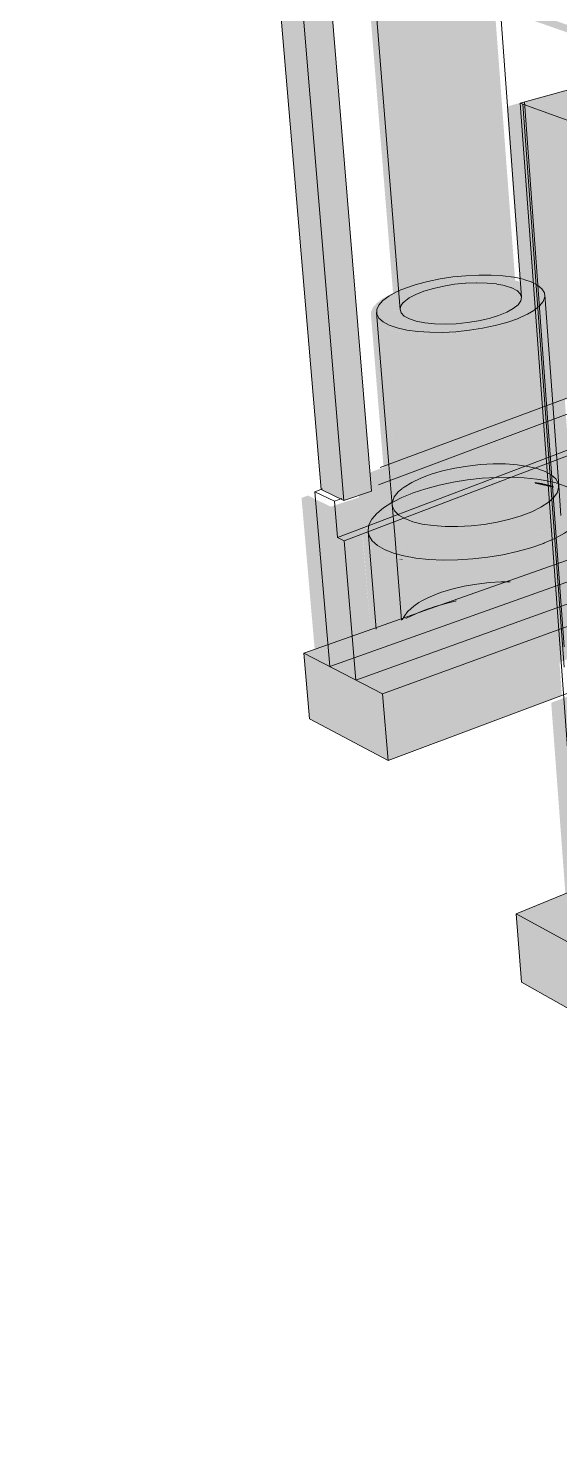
# Model space of a CAD drawing. Header units: inches. Extents: x -8026 to -8021, y -2777 to 2751.
# Drawn here: x -8023.5505 to -8023.4237, y -863.4097 to -863.0688 of the extents above; entities that cross this region are included whole.
import ezdxf

# ---------------------------------------------------------------- set-up
doc = ezdxf.new("R2010")
doc.units = ezdxf.units.IN
doc.header["$MEASUREMENT"] = 0
for name, color, linetype, lineweight in [('A-DETL', 90, 'Continuous', 9), ('L-SITE', 91, 'Continuous', 9), ('S-COLS', 52, 'Continuous', 9), ('S-COLS-1', 22, 'Continuous', 9), ('S-FNDN', 32, 'Continuous', 13)]:
    doc.layers.add(name, color=color, linetype=linetype, lineweight=lineweight)
for name, color, linetype, lineweight, transparency in [('A-WALL-PATT-1', 235, 'Continuous', 13, 0.4), ('A-WALL-PATT-3', 25, 'Continuous', 13, 0.4), ('I-WALL-1', 2, 'Continuous', 13, 0.4), ('L-SITE-1', 91, 'Continuous', 9, 0.4), ('S-FNDN-2', 25, 'Continuous', 13, 0.4)]:
    doc.layers.add(name, color=color, linetype=linetype, lineweight=lineweight, transparency=transparency)

msp = doc.modelspace()

# ---------------------------------------------------------------- hatches: boundary and pattern name
at = {"layer": 'A-WALL-PATT-1'}
h = msp.add_hatch(color=256, dxfattribs=at)
h.paths.add_polyline_path([(-8023.41397, -863.2734), (-8023.37332, -863.2567), (-8023.41676, -863.23492), (-8023.41421, -863.2701)], flags=0)
h.paths.add_polyline_path([(-8023.42237, -863.15755), (-8023.41405, -863.15445), (-8023.41872, -863.08841), (-8023.42722, -863.09077), (-8023.42269, -863.15321)], flags=0)
h.paths.add_polyline_path([(-8023.40276, -863.15024), (-8023.38372, -863.14315), (-8023.38669, -863.0967), (-8023.4069, -863.08938), (-8023.40376, -863.13553)], flags=0)
at = {"layer": 'A-WALL-PATT-3'}
h = msp.add_hatch(color=256, dxfattribs=at)
h.paths.add_polyline_path([(-8023.42214, -863.27676), (-8023.41397, -863.2734), (-8023.41676, -863.23492), (-8023.42558, -863.2305), (-8023.42264, -863.2701)], flags=0)
h.paths.add_polyline_path([(-8023.42645, -863.15907), (-8023.42237, -863.15755), (-8023.42722, -863.09077), (-8023.43623, -863.08743), (-8023.43311, -863.1293), (-8023.43158, -863.12981), (-8023.43008, -863.13057), (-8023.42902, -863.13144), (-8023.42843, -863.1324), (-8023.42817, -863.13558), (-8023.42688, -863.15321)], flags=0)
h = msp.add_hatch(color=256, dxfattribs=at)
h.paths.add_polyline_path([(-8023.42465, -863.20737), (-8023.41642, -863.20441), (-8023.41725, -863.19429), (-8023.42551, -863.19721), (-8023.42493, -863.20404)], flags=0)
h.paths.add_polyline_path([(-8023.37854, -863.19075), (-8023.28632, -863.15749), (-8023.28677, -863.14821), (-8023.31391, -863.15799), (-8023.34103, -863.1474), (-8023.34121, -863.14436), (-8023.3699, -863.154), (-8023.36911, -863.16717), (-8023.35568, -863.17278), (-8023.37925, -863.18087), (-8023.37855, -863.19069)], flags=0)
h.paths.add_polyline_path([(-8023.25087, -863.14471), (-8023.23937, -863.14056), (-8023.23957, -863.13515), (-8023.28583, -863.11902), (-8023.30974, -863.12817), (-8023.28, -863.139), (-8023.27333, -863.13667), (-8023.25995, -863.14144)], flags=0)
h = msp.add_hatch(color=256, dxfattribs=at)
h.paths.add_polyline_path([(-8023.38123, -863.18213), (-8023.35667, -863.17344), (-8023.37011, -863.16779), (-8023.37092, -863.15457), (-8023.34207, -863.14486), (-8023.34229, -863.14086), (-8023.38287, -863.15638), (-8023.38154, -863.17734)], flags=0)
h.paths.add_polyline_path([(-8023.42073, -863.18017), (-8023.42139, -863.17112), (-8023.42545, -863.17267), (-8023.42505, -863.17815), (-8023.42487, -863.1782), (-8023.42275, -863.179), (-8023.42101, -863.17994)], flags=0)
for points in [[(-8023.47624, -863.21576), (-8023.46872, -863.2131), (-8023.4707, -863.18998), (-8023.47819, -863.19284), (-8023.4771, -863.20559)], [(-8023.47226, -863.22454), (-8023.42465, -863.20737), (-8023.42551, -863.19721), (-8023.47327, -863.21408)], [(-8023.41676, -863.23492), (-8023.41735, -863.22684), (-8023.42562, -863.22996), (-8023.42558, -863.2305), (-8023.41761, -863.2345)]]:
    msp.add_hatch(color=256, dxfattribs=at).paths.add_polyline_path(points, flags=0)
h = msp.add_hatch(color=256, dxfattribs=at)
h.paths.add_polyline_path([(-8023.41016, -863.28464), (-8023.41126, -863.27108), (-8023.41933, -863.27439), (-8023.41887, -863.27992), (-8023.41073, -863.28433)], flags=0)
h.paths.add_polyline_path([(-8023.42365, -863.22029), (-8023.41546, -863.21708), (-8023.41642, -863.20441), (-8023.42465, -863.20737), (-8023.42421, -863.21261)], flags=0)
at = {"layer": 'I-WALL-1'}
h = msp.add_hatch(color=256, dxfattribs=at)
h.paths.add_polyline_path([(-8023.39969, -863.07742), (-8023.3967, -863.0766), (-8023.40804, -863.07266), (-8023.40791, -863.07455), (-8023.40376, -863.076)], flags=0)
h.paths.add_polyline_path([(-8023.42, -863.07033), (-8023.42013, -863.06847), (-8023.43924, -863.06183), (-8023.43911, -863.06366), (-8023.42122, -863.06991)], flags=0)
h.paths.add_polyline_path([(-8023.46187, -863.05572), (-8023.46102, -863.05551), (-8023.45878, -863.05504), (-8023.4828, -863.0467), (-8023.48266, -863.04846), (-8023.46235, -863.05555)], flags=0)
h.paths.add_polyline_path([(-8023.49548, -863.04399), (-8023.49563, -863.04224), (-8023.52723, -863.03127), (-8023.53011, -863.0319), (-8023.49726, -863.04337)], flags=0)
h.paths.add_polyline_path([(-8023.4825, -862.95209), (-8023.44073, -862.94485), (-8023.44477, -862.88969), (-8023.48715, -862.89539), (-8023.48397, -862.93426), (-8023.47666, -862.93598), (-8023.48373, -862.93713), (-8023.48289, -862.94735)], flags=0)
h.paths.add_polyline_path([(-8023.54831, -862.8248), (-8023.4885, -862.81982), (-8023.41416, -862.6666), (-8023.45696, -862.59871), (-8023.55047, -862.814), (-8023.54932, -862.81391), (-8023.54896, -862.81782)], flags=0)
h.paths.add_polyline_path([(-8023.47456, -862.81866), (-8023.47311, -862.81854), (-8023.39686, -862.75264), (-8023.42825, -862.72522), (-8023.47085, -862.81118)], flags=0)
h.paths.add_polyline_path([(-8023.45067, -862.81668), (-8023.42329, -862.8144), (-8023.40309, -862.77658), (-8023.44825, -862.81464)], flags=0)
h.paths.add_polyline_path([(-8023.40953, -862.81325), (-8023.40759, -862.81309), (-8023.36598, -862.77961), (-8023.38307, -862.76468), (-8023.4084, -862.81118)], flags=0)
h.paths.add_polyline_path([(-8023.38517, -862.81123), (-8023.3636, -862.80944), (-8023.35293, -862.791), (-8023.35602, -862.78831), (-8023.38511, -862.81118)], flags=0)
h.paths.add_polyline_path([(-8023.35002, -862.80831), (-8023.34768, -862.80811), (-8023.34, -862.80229), (-8023.34428, -862.79856), (-8023.35002, -862.8083)], flags=0)
h.paths.add_polyline_path([(-8023.35511, -862.77086), (-8023.35068, -862.7673), (-8023.36504, -862.74451), (-8023.37549, -862.75332), (-8023.35602, -862.77008)], flags=0)
h.paths.add_polyline_path([(-8023.38659, -862.74376), (-8023.38467, -862.7421), (-8023.37636, -862.72655), (-8023.40578, -862.67989), (-8023.4222, -862.7131), (-8023.38667, -862.74369)], flags=0)
at = {"layer": 'L-SITE-1'}
for points in [[(-8023.4634, -863.13202), (-8023.46143, -863.1312), (-8023.46703, -863.0617), (-8023.46826, -863.06113), (-8023.46901, -863.06047), (-8023.46925, -863.05975), (-8023.46343, -863.13164)], [(-8023.46143, -863.1312), (-8023.45915, -863.13043), (-8023.45564, -863.12954), (-8023.45276, -863.12899), (-8023.44961, -863.12855), (-8023.44689, -863.12829), (-8023.44327, -863.12816), (-8023.44017, -863.12823), (-8023.43748, -863.12846), (-8023.43518, -863.12881), (-8023.43423, -863.12902), (-8023.43913, -863.06366), (-8023.44612, -863.06121), (-8023.4476, -863.06159), (-8023.45016, -863.06207), (-8023.45287, -863.06244), (-8023.45656, -863.0627), (-8023.45918, -863.06274), (-8023.4613, -863.06267), (-8023.46367, -863.06244), (-8023.46537, -863.06216), (-8023.46703, -863.0617), (-8023.46147, -863.13073)], [(-8023.45229, -863.13998), (-8023.44961, -863.13988), (-8023.44689, -863.13961), (-8023.44416, -863.13916), (-8023.44171, -863.13859), (-8023.43894, -863.13769), (-8023.43748, -863.13709), (-8023.43574, -863.13609), (-8023.43476, -863.13531), (-8023.43408, -863.13439), (-8023.43389, -863.13349), (-8023.43423, -863.12902), (-8023.43635, -863.12861), (-8023.43897, -863.12831), (-8023.44171, -863.12817), (-8023.44507, -863.1282), (-8023.44776, -863.12836), (-8023.45077, -863.12869), (-8023.45339, -863.12908), (-8023.45716, -863.1299), (-8023.45987, -863.13067), (-8023.46204, -863.13144), (-8023.4634, -863.13202), (-8023.46302, -863.13647), (-8023.46279, -863.13726), (-8023.46204, -863.13804), (-8023.46083, -863.13872), (-8023.45918, -863.13927), (-8023.45716, -863.13968), (-8023.45483, -863.13992)], [(-8023.45288, -863.14195), (-8023.44921, -863.14174), (-8023.446, -863.14138), (-8023.44287, -863.14087), (-8023.43974, -863.14017), (-8023.43675, -863.1393), (-8023.43476, -863.13858), (-8023.4325, -863.13752), (-8023.43311, -863.1293), (-8023.43389, -863.12909), (-8023.43423, -863.12902), (-8023.43389, -863.13349), (-8023.43408, -863.13439), (-8023.43476, -863.13531), (-8023.4359, -863.13622), (-8023.43748, -863.13709), (-8023.43944, -863.13789), (-8023.44171, -863.13859), (-8023.44422, -863.13917), (-8023.44689, -863.13961), (-8023.45051, -863.13992), (-8023.45229, -863.13998), (-8023.45518, -863.13988), (-8023.45716, -863.13968), (-8023.45918, -863.13927), (-8023.46096, -863.13865), (-8023.46204, -863.13804), (-8023.46279, -863.13726), (-8023.46304, -863.1364), (-8023.4634, -863.13202), (-8023.4639, -863.13223), (-8023.46575, -863.13325), (-8023.46718, -863.13431), (-8023.46816, -863.13539), (-8023.46865, -863.13647), (-8023.46865, -863.13751), (-8023.46814, -863.1385), (-8023.46703, -863.13946), (-8023.46537, -863.1403), (-8023.46332, -863.14096), (-8023.46096, -863.14145), (-8023.45885, -863.14174), (-8023.45511, -863.14194), (-8023.45483, -863.14194)], [(-8023.4325, -863.13754), (-8023.43096, -863.13665), (-8023.42961, -863.13558), (-8023.42873, -863.13449), (-8023.42833, -863.13343), (-8023.42843, -863.1324), (-8023.42902, -863.13144), (-8023.43008, -863.13057), (-8023.43158, -863.12981), (-8023.43311, -863.1293), (-8023.4325, -863.13752)], [(-8023.46567, -863.17369), (-8023.46302, -863.1727), (-8023.46567, -863.1402), (-8023.46728, -863.13927), (-8023.46814, -863.1385), (-8023.46865, -863.13751), (-8023.46568, -863.17361)], [(-8023.46302, -863.1727), (-8023.43078, -863.16068), (-8023.4325, -863.13754), (-8023.43275, -863.13769), (-8023.43494, -863.13866), (-8023.43748, -863.13955), (-8023.44028, -863.14032), (-8023.44331, -863.14096), (-8023.44647, -863.14146), (-8023.44969, -863.14179), (-8023.45288, -863.14195), (-8023.45613, -863.14192), (-8023.45918, -863.1417), (-8023.46188, -863.14129), (-8023.46377, -863.14086), (-8023.46567, -863.1402), (-8023.46334, -863.16871)], [(-8023.42505, -863.17815), (-8023.42645, -863.15907), (-8023.43078, -863.16068), (-8023.42973, -863.1747), (-8023.4281, -863.17532), (-8023.42661, -863.17618), (-8023.42559, -863.17718), (-8023.42507, -863.17815)], [(-8023.46493, -863.18274), (-8023.46486, -863.1827), (-8023.46484, -863.18247), (-8023.46434, -863.18131), (-8023.46334, -863.18011), (-8023.46247, -863.17939), (-8023.46302, -863.1727), (-8023.46567, -863.1737), (-8023.46493, -863.18273)], [(-8023.46486, -863.18271), (-8023.46188, -863.18127), (-8023.45978, -863.18041), (-8023.45585, -863.17915), (-8023.45288, -863.17839), (-8023.44921, -863.17766), (-8023.44605, -863.17718), (-8023.44287, -863.17684), (-8023.43868, -863.17664), (-8023.43545, -863.17665), (-8023.43235, -863.17683), (-8023.42955, -863.17712), (-8023.42973, -863.1747), (-8023.43029, -863.17452), (-8023.43275, -863.17397), (-8023.43555, -863.17361), (-8023.43776, -863.17346), (-8023.44091, -863.17346), (-8023.44398, -863.17364), (-8023.44723, -863.17403), (-8023.45031, -863.17457), (-8023.4533, -863.17529), (-8023.45613, -863.17617), (-8023.45858, -863.17714), (-8023.46029, -863.17796), (-8023.46219, -863.17916), (-8023.46343, -863.18018), (-8023.46438, -863.18136), (-8023.46486, -863.18254), (-8023.46486, -863.1827)], [(-8023.42507, -863.17815), (-8023.42508, -863.17809), (-8023.42566, -863.17704), (-8023.42672, -863.17609), (-8023.42833, -863.17521), (-8023.42973, -863.1747), (-8023.42954, -863.17716), (-8023.42722, -863.17758), (-8023.42508, -863.17814)], [(-8023.44921, -863.18853), (-8023.44536, -863.18828), (-8023.4424, -863.18791), (-8023.43974, -863.18746), (-8023.43675, -863.18675), (-8023.43397, -863.18591), (-8023.43147, -863.18494), (-8023.42906, -863.18369), (-8023.42953, -863.17753), (-8023.43316, -863.17675), (-8023.46209, -863.18462), (-8023.46472, -863.18268), (-8023.46486, -863.18273), (-8023.46485, -863.18368), (-8023.46424, -863.18486), (-8023.46329, -863.18578), (-8023.46188, -863.18662), (-8023.45999, -863.18735), (-8023.45763, -863.18793), (-8023.45511, -863.18831), (-8023.45225, -863.18852), (-8023.44969, -863.18853)], [(-8023.46209, -863.18462), (-8023.43316, -863.17675), (-8023.43987, -863.17667), (-8023.46468, -863.18268), (-8023.46248, -863.18433)], [(-8023.42582, -863.17833), (-8023.42578, -863.17796), (-8023.42794, -863.17745), (-8023.42955, -863.17721), (-8023.42952, -863.17753), (-8023.42622, -863.17825)], [(-8023.42906, -863.18372), (-8023.42755, -863.18274), (-8023.42622, -863.18157), (-8023.42535, -863.18038), (-8023.42497, -863.17921), (-8023.42508, -863.1785), (-8023.42952, -863.17753), (-8023.42906, -863.18369)], [(-8023.42866, -863.1891), (-8023.42717, -863.18881), (-8023.42716, -863.18791), (-8023.42622, -863.18791), (-8023.42622, -863.18746), (-8023.42506, -863.18746), (-8023.42508, -863.18697), (-8023.42508, -863.18413), (-8023.42483, -863.18746), (-8023.42436, -863.18746), (-8023.42497, -863.17921), (-8023.42535, -863.18038), (-8023.42622, -863.18157), (-8023.42755, -863.18274), (-8023.42906, -863.18372), (-8023.42867, -863.189)], [(-8023.42504, -863.1785), (-8023.42509, -863.17814), (-8023.42578, -863.178), (-8023.42582, -863.17833), (-8023.42508, -863.1785)], [(-8023.42415, -863.19041), (-8023.42325, -863.18987), (-8023.42151, -863.18866), (-8023.4202, -863.18746), (-8023.42073, -863.18017), (-8023.42122, -863.17983), (-8023.42275, -863.179), (-8023.42505, -863.17816), (-8023.42416, -863.19029)], [(-8023.46391, -863.19509), (-8023.46493, -863.18274), (-8023.46694, -863.18401), (-8023.46856, -863.18535), (-8023.46975, -863.18671), (-8023.47046, -863.18807), (-8023.4707, -863.18941), (-8023.47044, -863.1907), (-8023.46969, -863.19191), (-8023.46829, -863.19313), (-8023.46676, -863.19403), (-8023.46434, -863.19497)], [(-8023.46872, -863.2131), (-8023.46529, -863.21189), (-8023.46676, -863.19403), (-8023.46846, -863.19303), (-8023.46975, -863.19182), (-8023.47044, -863.1907), (-8023.4707, -863.18941), (-8023.46897, -863.21002)], [(-8023.46261, -863.21094), (-8023.45997, -863.21001), (-8023.46113, -863.19576), (-8023.46188, -863.19558), (-8023.46115, -863.19557), (-8023.46144, -863.19207), (-8023.46197, -863.19207), (-8023.46197, -863.19156), (-8023.46303, -863.19207), (-8023.46374, -863.19207), (-8023.46401, -863.18881), (-8023.46434, -863.18886), (-8023.46434, -863.18989), (-8023.46305, -863.20559)], [(-8023.42841, -863.19243), (-8023.42542, -863.19108), (-8023.42415, -863.19041), (-8023.42419, -863.18986), (-8023.42842, -863.19239)], [(-8023.42365, -863.19715), (-8023.41961, -863.19572), (-8023.4202, -863.18748), (-8023.42168, -863.18881), (-8023.42384, -863.19024), (-8023.42415, -863.19041), (-8023.42367, -863.19692)], [(-8023.46529, -863.21189), (-8023.46261, -863.21094), (-8023.46391, -863.19509), (-8023.46485, -863.1948), (-8023.46676, -863.19403), (-8023.46581, -863.20559)], [(-8023.46113, -863.19576), (-8023.46115, -863.19557), (-8023.46188, -863.19563), (-8023.46159, -863.19568)]]:
    msp.add_hatch(color=256, dxfattribs=at).paths.add_polyline_path(points, flags=0)
h = msp.add_hatch(color=256, dxfattribs=at)
h.paths.add_polyline_path([(-8023.46247, -863.17939), (-8023.46188, -863.17893), (-8023.45999, -863.17781), (-8023.45771, -863.17676), (-8023.45511, -863.17582), (-8023.45225, -863.17501), (-8023.44921, -863.17436), (-8023.44605, -863.17387), (-8023.44287, -863.17357), (-8023.43974, -863.17345), (-8023.43695, -863.17351), (-8023.43422, -863.17375), (-8023.43176, -863.17417), (-8023.42973, -863.1747), (-8023.43078, -863.16068), (-8023.46302, -863.1727), (-8023.46248, -863.17926)], flags=0)
h.paths.add_polyline_path([(-8023.43078, -863.16068), (-8023.42645, -863.15907), (-8023.42833, -863.13343), (-8023.42873, -863.13449), (-8023.42961, -863.13558), (-8023.43096, -863.13665), (-8023.4325, -863.13754), (-8023.43096, -863.15823)], flags=0)
h = msp.add_hatch(color=256, dxfattribs=at)
h.paths.add_polyline_path([(-8023.43316, -863.17675), (-8023.42952, -863.17753), (-8023.42961, -863.17715), (-8023.43035, -863.17704), (-8023.43275, -863.17679)], flags=0)
h.paths.add_polyline_path([(-8023.43979, -863.17665), (-8023.43494, -863.17667), (-8023.43708, -863.17662), (-8023.43974, -863.17665)], flags=0)
h.paths.add_polyline_path([(-8023.46483, -863.18269), (-8023.46468, -863.18268), (-8023.43987, -863.17666), (-8023.44373, -863.17692), (-8023.44692, -863.17729), (-8023.45022, -863.17782), (-8023.45358, -863.17854), (-8023.45771, -863.17972), (-8023.46053, -863.18071), (-8023.46281, -863.18168), (-8023.46483, -863.18269)], flags=0)
h = msp.add_hatch(color=256, dxfattribs=at)
h.paths.add_polyline_path([(-8023.46485, -863.18368), (-8023.4649, -863.18273), (-8023.46493, -863.18275), (-8023.46486, -863.18352)], flags=0)
h.paths.add_polyline_path([(-8023.44551, -863.19529), (-8023.44378, -863.19529), (-8023.44378, -863.1925), (-8023.43316, -863.1925), (-8023.43316, -863.18997), (-8023.42866, -863.1891), (-8023.42906, -863.18372), (-8023.42931, -863.18388), (-8023.43179, -863.18506), (-8023.43455, -863.18608), (-8023.43751, -863.18693), (-8023.44062, -863.18761), (-8023.44378, -863.1881), (-8023.44691, -863.1884), (-8023.44994, -863.18853), (-8023.45288, -863.18847), (-8023.45552, -863.18825), (-8023.45771, -863.18791), (-8023.45999, -863.18735), (-8023.46197, -863.18657), (-8023.46334, -863.18575), (-8023.46434, -863.18476), (-8023.46485, -863.18368), (-8023.46434, -863.18989), (-8023.46434, -863.18886), (-8023.46401, -863.18881), (-8023.46374, -863.19207), (-8023.46295, -863.19207), (-8023.46197, -863.19156), (-8023.46197, -863.19207), (-8023.46144, -863.19207), (-8023.4614, -863.1925), (-8023.4599, -863.1925), (-8023.45989, -863.19308), (-8023.45952, -863.19294), (-8023.45952, -863.19313), (-8023.45771, -863.19251), (-8023.45771, -863.1939), (-8023.45537, -863.19301), (-8023.45537, -863.19427), (-8023.44885, -863.19301), (-8023.44867, -863.19529), (-8023.44562, -863.19529), (-8023.44562, -863.19379)], flags=0)
h = msp.add_hatch(color=256, dxfattribs=at)
h.paths.add_polyline_path([(-8023.42795, -863.19867), (-8023.42365, -863.19715), (-8023.42415, -863.19041), (-8023.42652, -863.19161), (-8023.42841, -863.19243), (-8023.42818, -863.19558)], flags=0)
h.paths.add_polyline_path([(-8023.42842, -863.19239), (-8023.42419, -863.18986), (-8023.42436, -863.18746), (-8023.42483, -863.18746), (-8023.42508, -863.18413), (-8023.42506, -863.18746), (-8023.42622, -863.18746), (-8023.42622, -863.18791), (-8023.42717, -863.18791), (-8023.42717, -863.18881), (-8023.42866, -863.1891), (-8023.42846, -863.19187)], flags=0)
h = msp.add_hatch(color=256, dxfattribs=at)
h.paths.add_polyline_path([(-8023.45997, -863.21001), (-8023.4582, -863.20938), (-8023.45928, -863.1961), (-8023.46113, -863.19576), (-8023.45999, -863.20979)], flags=0)
h.paths.add_polyline_path([(-8023.45604, -863.20862), (-8023.42795, -863.19867), (-8023.42841, -863.19243), (-8023.42842, -863.19239), (-8023.42867, -863.1891), (-8023.43316, -863.18997), (-8023.43316, -863.1925), (-8023.44378, -863.1925), (-8023.44378, -863.19529), (-8023.44551, -863.19529), (-8023.44562, -863.19379), (-8023.44562, -863.19529), (-8023.44867, -863.19529), (-8023.44885, -863.19301), (-8023.45537, -863.19427), (-8023.45537, -863.19301), (-8023.45771, -863.1939), (-8023.45771, -863.19251), (-8023.45952, -863.19313), (-8023.45953, -863.19295), (-8023.45989, -863.19308), (-8023.4599, -863.1925), (-8023.4614, -863.1925), (-8023.46115, -863.19557), (-8023.43868, -863.19533), (-8023.44287, -863.19599), (-8023.44629, -863.19636), (-8023.44994, -863.19656), (-8023.45279, -863.19659), (-8023.45692, -863.19636), (-8023.45703, -863.19635), (-8023.45613, -863.20748)], flags=0)
h.paths.add_polyline_path([(-8023.43168, -863.19359), (-8023.43085, -863.19315), (-8023.43084, -863.1933), (-8023.43156, -863.19355)], flags=0)
h.paths.add_polyline_path([(-8023.43841, -863.19529), (-8023.43335, -863.19406), (-8023.43495, -863.19451), (-8023.43751, -863.19509)], flags=0)
h = msp.add_hatch(color=256, dxfattribs=at)
h.paths.add_polyline_path([(-8023.4582, -863.20938), (-8023.45604, -863.20862), (-8023.45703, -863.19635), (-8023.45537, -863.19648), (-8023.45225, -863.19659), (-8023.44858, -863.19651), (-8023.44543, -863.19629), (-8023.44199, -863.19589), (-8023.43868, -863.19529), (-8023.46115, -863.19558), (-8023.46113, -863.19576), (-8023.45928, -863.1961), (-8023.45851, -863.20559)], flags=0)
h.paths.add_polyline_path([(-8023.43841, -863.19529), (-8023.43397, -863.19424), (-8023.43336, -863.19401), (-8023.43751, -863.19506)], flags=0)
h.paths.add_polyline_path([(-8023.43168, -863.19359), (-8023.43084, -863.1933), (-8023.43085, -863.19315), (-8023.43156, -863.19353)], flags=0)
at = {"layer": 'S-COLS-1'}
for points in [[(-8023.47513, -863.18158), (-8023.48654, -863.04549), (-8023.49206, -863.04359), (-8023.48054, -863.17901), (-8023.47592, -863.18121)], [(-8023.47513, -863.18158), (-8023.46851, -863.17939), (-8023.47938, -863.04801), (-8023.48654, -863.04549), (-8023.47518, -863.18093)]]:
    msp.add_hatch(color=256, dxfattribs=at).paths.add_polyline_path(points, flags=0)
at = {"layer": 'S-FNDN'}
h = msp.add_hatch(color=256, dxfattribs=at)
h.paths.add_polyline_path([(-8023.46592, -863.22781), (-8023.42421, -863.21261), (-8023.42465, -863.20737), (-8023.47226, -863.22454), (-8023.47052, -863.22543)], flags=0)
h.paths.add_polyline_path([(-8023.47852, -863.22131), (-8023.47903, -863.21611), (-8023.48471, -863.21812), (-8023.48216, -863.21943)], flags=0)
for points in [[(-8023.4646, -863.24378), (-8023.42307, -863.22818), (-8023.42421, -863.21261), (-8023.46592, -863.22781), (-8023.46575, -863.22989)], [(-8023.4646, -863.24378), (-8023.46592, -863.22781), (-8023.48471, -863.21812), (-8023.48334, -863.23384), (-8023.46594, -863.24307)], [(-8023.23325, -863.39069), (-8023.20207, -863.37304), (-8023.21043, -863.36867), (-8023.23237, -863.38091), (-8023.41887, -863.27992), (-8023.41933, -863.27439), (-8023.43396, -863.28038), (-8023.23461, -863.38994)], [(-8023.23263, -863.40966), (-8023.23325, -863.39069), (-8023.43396, -863.28038), (-8023.43271, -863.29676), (-8023.23462, -863.40854)]]:
    msp.add_hatch(color=256, dxfattribs=at).paths.add_polyline_path(points, flags=0)
at = {"layer": 'S-FNDN-2'}
h = msp.add_hatch(color=256, dxfattribs=at)
h.paths.add_polyline_path([(-8023.42722, -863.09077), (-8023.41872, -863.08841), (-8023.41912, -863.08274), (-8023.43623, -863.08743), (-8023.43389, -863.08829)], flags=0)
h.paths.add_polyline_path([(-8023.40719, -863.0852), (-8023.3906, -863.08059), (-8023.39969, -863.07742), (-8023.40757, -863.07958), (-8023.4072, -863.08502)], flags=0)
h = msp.add_hatch(color=256, dxfattribs=at)
h.paths.add_polyline_path([(-8023.42617, -863.16286), (-8023.4221, -863.16133), (-8023.42237, -863.15755), (-8023.42645, -863.15907), (-8023.42622, -863.16223)], flags=0)
h.paths.add_polyline_path([(-8023.38348, -863.14683), (-8023.34584, -863.1327), (-8023.35062, -863.13088), (-8023.35063, -863.13081), (-8023.38372, -863.14315), (-8023.38364, -863.14445)], flags=0)
h = msp.add_hatch(color=256, dxfattribs=at)
h.paths.add_polyline_path([(-8023.42555, -863.17137), (-8023.42148, -863.16982), (-8023.4221, -863.16133), (-8023.42617, -863.16286)], flags=0)
h.paths.add_polyline_path([(-8023.38296, -863.15512), (-8023.34236, -863.13963), (-8023.34276, -863.13227), (-8023.34503, -863.13301), (-8023.34584, -863.1327), (-8023.38348, -863.14683), (-8023.38308, -863.15321)], flags=0)
h = msp.add_hatch(color=256, dxfattribs=at)
h.paths.add_polyline_path([(-8023.42545, -863.17267), (-8023.42139, -863.17112), (-8023.42148, -863.16982), (-8023.42555, -863.17137)], flags=0)
h.paths.add_polyline_path([(-8023.38287, -863.15638), (-8023.34229, -863.14086), (-8023.34236, -863.13963), (-8023.38296, -863.15512)], flags=0)
h = msp.add_hatch(color=256, dxfattribs=at)
h.paths.add_polyline_path([(-8023.48053, -863.18326), (-8023.47906, -863.18271), (-8023.4837, -863.18043), (-8023.48371, -863.18041), (-8023.48526, -863.18099), (-8023.48089, -863.18309)], flags=0)
h.paths.add_polyline_path([(-8023.47166, -863.17993), (-8023.46535, -863.17757), (-8023.46567, -863.17369), (-8023.47198, -863.17604), (-8023.4717, -863.1794)], flags=0)
for points in [[(-8023.47978, -863.19207), (-8023.47055, -863.18854), (-8023.47046, -863.18807), (-8023.46969, -863.18664), (-8023.46856, -863.18535), (-8023.46694, -863.18401), (-8023.46493, -863.18273), (-8023.46535, -863.17757), (-8023.47166, -863.17993), (-8023.47158, -863.18087), (-8023.47827, -863.18309), (-8023.47906, -863.18271), (-8023.48053, -863.18326)], [(-8023.48206, -863.21783), (-8023.47624, -863.21576), (-8023.47819, -863.19284), (-8023.47978, -863.19207), (-8023.48053, -863.18326), (-8023.48526, -863.18099), (-8023.48313, -863.20559)], [(-8023.47819, -863.19284), (-8023.47065, -863.18996), (-8023.4707, -863.18941), (-8023.47055, -863.18854), (-8023.47978, -863.19207)], [(-8023.47226, -863.22454), (-8023.47327, -863.21408), (-8023.47903, -863.21611), (-8023.47852, -863.22131), (-8023.47511, -863.22307)]]:
    msp.add_hatch(color=256, dxfattribs=at).paths.add_polyline_path(points, flags=0)

# ---------------------------------------------------------------- linework, layer by layer
at = {"layer": 'A-DETL'}
for p, q in [((-8023.43236, -863.08683), (-8023.42252, -863.22145)), ((-8023.432, -863.08631), (-8023.4225, -863.21655))]:
    msp.add_line(p, q, dxfattribs=at)
at = {"layer": 'L-SITE'}
for p, q in [((-8023.4617, -863.13602), (-8023.46783, -863.05961)), ((-8023.43783, -863.06342), (-8023.43269, -863.133)), ((-8023.43303, -863.12855), (-8023.43326, -863.1285)), ((-8023.46197, -863.13147), (-8023.46213, -863.13154)), ((-8023.4487, -863.12992), (-8023.44607, -863.12966)), ((-8023.44605, -863.12966), (-8023.44344, -863.12956)), ((-8023.44342, -863.12956), (-8023.44095, -863.12962)), ((-8023.4409, -863.12963), (-8023.43868, -863.12985)), ((-8023.43862, -863.12986), (-8023.43668, -863.13024)), ((-8023.43663, -863.13025), (-8023.43508, -863.13074)), ((-8023.435, -863.13078), (-8023.43382, -863.1314)), ((-8023.43379, -863.13143), (-8023.43302, -863.13217)), ((-8023.43042, -863.12936), (-8023.43192, -863.12884)), ((-8023.42726, -863.13193), (-8023.42785, -863.13098)), ((-8023.46163, -863.13536), (-8023.46148, -863.13501)), ((-8023.46148, -863.13501), (-8023.46104, -863.13439)), ((-8023.46099, -863.13433), (-8023.46076, -863.13409)), ((-8023.43301, -863.13218), (-8023.4327, -863.13301)), ((-8023.4327, -863.13301), (-8023.4327, -863.13301)), ((-8023.42754, -863.13401), (-8023.42715, -863.13295)), ((-8023.42715, -863.13295), (-8023.42726, -863.13193)), ((-8023.42713, -863.13248), (-8023.42524, -863.15849)), ((-8023.46438, -863.17307), (-8023.46734, -863.13666)), ((-8023.46172, -863.1359), (-8023.46164, -863.13539)), ((-8023.42524, -863.15849), (-8023.42382, -863.17808)), ((-8023.4636, -863.18265), (-8023.46438, -863.17307)), ((-8023.45494, -863.17556), (-8023.45676, -863.17626)), ((-8023.45676, -863.17626), (-8023.45494, -863.17556)), ((-8023.42709, -863.17467), (-8023.42859, -863.1741)), ((-8023.42859, -863.1741), (-8023.42709, -863.17467)), ((-8023.42399, -863.17754), (-8023.42438, -863.17743)), ((-8023.42382, -863.17808), (-8023.4233, -863.18521)), ((-8023.46362, -863.18209), (-8023.46365, -863.18211)), ((-8023.46301, -863.18984), (-8023.4636, -863.18265)), ((-8023.46351, -863.18203), (-8023.46359, -863.18207)), ((-8023.4633, -863.18191), (-8023.46349, -863.18202)), ((-8023.46845, -863.18606), (-8023.46916, -863.18741)), ((-8023.46728, -863.18471), (-8023.46845, -863.18606)), ((-8023.46203, -863.18508), (-8023.46303, -863.1841)), ((-8023.46199, -863.18511), (-8023.46058, -863.18594)), ((-8023.46058, -863.18594), (-8023.46199, -863.18511)), ((-8023.46916, -863.18741), (-8023.46938, -863.18874)), ((-8023.46938, -863.18874), (-8023.46936, -863.189)), ((-8023.46936, -863.189), (-8023.46911, -863.19002)), ((-8023.46741, -863.21236), (-8023.46935, -863.18899)), ((-8023.46268, -863.19394), (-8023.46301, -863.18984)), ((-8023.46911, -863.19002), (-8023.46835, -863.19123)), ((-8023.46135, -863.21021), (-8023.46268, -863.19396)), ((-8023.44644, -863.2021), (-8023.44342, -863.20157)), ((-8023.44342, -863.20157), (-8023.4404, -863.20121)), ((-8023.44037, -863.20121), (-8023.43758, -863.20105)), ((-8023.43753, -863.20104), (-8023.43734, -863.20104)), ((-8023.43734, -863.20104), (-8023.4354, -863.20103)), ((-8023.45982, -863.20805), (-8023.45846, -863.20686)), ((-8023.45843, -863.20683), (-8023.45724, -863.20603)), ((-8023.44852, -863.20564), (-8023.44832, -863.20559)), ((-8023.46113, -863.21012), (-8023.46092, -863.20958))]:
    msp.add_line(p, q, dxfattribs=at)
for points in [[(-8023.43328, -863.12849, 0), (-8023.43458, -863.12824, 0), (-8023.43714, -863.1279, 0), (-8023.43994, -863.12773, 0), (-8023.44291, -863.12771, 0), (-8023.44599, -863.12786, 0), (-8023.4491, -863.12817, 0), (-8023.45217, -863.12863, 0), (-8023.45512, -863.12924, 0), (-8023.45789, -863.12997, 0), (-8023.4604, -863.13082, 0), (-8023.46193, -863.13144, 0)], [(-8023.46213, -863.13154, 0), (-8023.46261, -863.13176, 0), (-8023.46444, -863.13277, 0), (-8023.46586, -863.13382, 0), (-8023.46682, -863.1349, 0), (-8023.46731, -863.13597, 0), (-8023.46729, -863.13701, 0), (-8023.46678, -863.13799, 0), (-8023.46578, -863.13889, 0), (-8023.46431, -863.13967, 0)], [(-8023.45798, -863.13234, 0), (-8023.45602, -863.13156, 0), (-8023.45377, -863.13089, 0)], [(-8023.45377, -863.13089, 0), (-8023.4513, -863.13033, 0), (-8023.4487, -863.12992, 0)], [(-8023.43192, -863.12884, 0), (-8023.43232, -863.12873, 0), (-8023.43303, -863.12855, 0)], [(-8023.42785, -863.13098, 0), (-8023.42891, -863.13011, 0), (-8023.43042, -863.12936, 0)], [(-8023.46076, -863.13409, 0), (-8023.45958, -863.13319, 0), (-8023.45798, -863.13234, 0)], [(-8023.4327, -863.13301, 0), (-8023.43288, -863.13391, 0), (-8023.43354, -863.13482, 0), (-8023.43468, -863.13572, 0), (-8023.43624, -863.13659, 0), (-8023.43819, -863.13738, 0), (-8023.44045, -863.13808, 0), (-8023.44295, -863.13866, 0), (-8023.44559, -863.13909, 0), (-8023.4483, -863.13936, 0), (-8023.45097, -863.13946, 0), (-8023.45351, -863.13939, 0), (-8023.45583, -863.13916, 0), (-8023.45785, -863.13876, 0), (-8023.45949, -863.13821, 0)], [(-8023.43125, -863.13704, 0), (-8023.42975, -863.13615, 0), (-8023.42841, -863.13509, 0), (-8023.42754, -863.13401, 0)], [(-8023.46431, -863.13967, 0), (-8023.4624, -863.14034, 0), (-8023.46011, -863.14085, 0), (-8023.45749, -863.14121, 0), (-8023.45461, -863.1414, 0), (-8023.45155, -863.14141, 0), (-8023.44837, -863.14125, 0), (-8023.44517, -863.14092, 0), (-8023.44202, -863.14043, 0), (-8023.43901, -863.1398, 0), (-8023.43621, -863.13903, 0), (-8023.4337, -863.13815, 0), (-8023.43152, -863.13718, 0), (-8023.43125, -863.13704, 0)], [(-8023.45949, -863.13821, 0), (-8023.46071, -863.13753, 0), (-8023.46146, -863.13676, 0), (-8023.46172, -863.1359, 0)], [(-8023.43529, -863.17603, 0), (-8023.43866, -863.17607, 0), (-8023.44212, -863.17629, 0), (-8023.44561, -863.17668, 0), (-8023.44905, -863.17724, 0), (-8023.4524, -863.17795, 0), (-8023.45559, -863.17881, 0), (-8023.45857, -863.1798, 0), (-8023.45931, -863.18008, 0)], [(-8023.43377, -863.17308, 0), (-8023.43653, -863.17288, 0), (-8023.43948, -863.17287, 0), (-8023.44253, -863.17303, 0), (-8023.4456, -863.17337, 0), (-8023.44864, -863.17387, 0), (-8023.45156, -863.17454, 0), (-8023.45429, -863.17534, 0), (-8023.4549, -863.17555, 0)], [(-8023.4549, -863.17555, 0), (-8023.45429, -863.17534, 0), (-8023.45156, -863.17454, 0), (-8023.44864, -863.17387, 0), (-8023.4456, -863.17337, 0), (-8023.44253, -863.17303, 0), (-8023.43948, -863.17287, 0), (-8023.43653, -863.17288, 0), (-8023.43377, -863.17308, 0)], [(-8023.42844, -863.17657, 0), (-8023.42903, -863.17648, 0), (-8023.43206, -863.17617, 0), (-8023.43529, -863.17603, 0)], [(-8023.42859, -863.1741, 0), (-8023.42898, -863.17398, 0), (-8023.43122, -863.17344, 0), (-8023.43376, -863.17308, 0)], [(-8023.43376, -863.17308, 0), (-8023.43122, -863.17344, 0), (-8023.42898, -863.17398, 0), (-8023.42859, -863.1741, 0)], [(-8023.42389, -863.17767, 0), (-8023.42395, -863.17748, 0), (-8023.42454, -863.17644, 0), (-8023.4256, -863.17549, 0), (-8023.42709, -863.17467, 0)], [(-8023.42709, -863.17467, 0), (-8023.4256, -863.17549, 0), (-8023.42454, -863.17644, 0), (-8023.42395, -863.17748, 0), (-8023.42389, -863.17767, 0)], [(-8023.46127, -863.17878, 0), (-8023.46216, -863.17955, 0), (-8023.4631, -863.18073, 0), (-8023.46357, -863.1819, 0), (-8023.46362, -863.18242, 0)], [(-8023.46362, -863.18242, 0), (-8023.46357, -863.1819, 0), (-8023.4631, -863.18073, 0), (-8023.46216, -863.17955, 0), (-8023.46127, -863.17878, 0)], [(-8023.45678, -863.17627, 0), (-8023.45895, -863.17729, 0), (-8023.46076, -863.1784, 0), (-8023.46126, -863.17876, 0)], [(-8023.46126, -863.17876, 0), (-8023.46076, -863.1784, 0), (-8023.45895, -863.17729, 0), (-8023.45678, -863.17627, 0)], [(-8023.42441, -863.17742, 0), (-8023.42626, -863.17696, 0), (-8023.42843, -863.17657, 0)], [(-8023.42786, -863.18307, 0), (-8023.42638, -863.1821, 0), (-8023.42506, -863.18093, 0), (-8023.42421, -863.17975, 0), (-8023.42384, -863.17859, 0), (-8023.42389, -863.17767, 0)], [(-8023.42389, -863.17767, 0), (-8023.42384, -863.17859, 0), (-8023.42421, -863.17975, 0), (-8023.42506, -863.18093, 0), (-8023.42638, -863.1821, 0), (-8023.42786, -863.18307, 0)], [(-8023.42166, -863.17841, 0), (-8023.42378, -863.17761, 0), (-8023.42395, -863.17756, 0)], [(-8023.46367, -863.18212, 0), (-8023.46567, -863.18338, 0), (-8023.46728, -863.18471, 0)], [(-8023.46362, -863.18246, 0), (-8023.46355, -863.18303, 0), (-8023.46303, -863.1841, 0), (-8023.46203, -863.18508, 0)], [(-8023.46303, -863.1841, 0), (-8023.46355, -863.18303, 0), (-8023.46362, -863.18246, 0)], [(-8023.45934, -863.1801, 0), (-8023.46127, -863.18091, 0), (-8023.46326, -863.18189, 0)], [(-8023.46057, -863.18595, 0), (-8023.45868, -863.18667, 0), (-8023.45641, -863.18723, 0), (-8023.45381, -863.18762, 0)], [(-8023.4385, -863.18678, 0), (-8023.44161, -863.18731, 0), (-8023.44478, -863.18767, 0), (-8023.44792, -863.18785, 0), (-8023.45096, -863.18783, 0), (-8023.45381, -863.18762, 0), (-8023.45641, -863.18723, 0), (-8023.45868, -863.18667, 0), (-8023.46057, -863.18595, 0)], [(-8023.42786, -863.18307, 0), (-8023.42813, -863.18322, 0), (-8023.43027, -863.18428, 0), (-8023.43276, -863.18524, 0), (-8023.43552, -863.18608, 0), (-8023.4385, -863.18678, 0)], [(-8023.4385, -863.18678, 0), (-8023.43552, -863.18608, 0), (-8023.43276, -863.18524, 0)], [(-8023.43276, -863.18524, 0), (-8023.43027, -863.18428, 0), (-8023.42813, -863.18322, 0), (-8023.42786, -863.18307, 0)], [(-8023.45381, -863.18762, 0), (-8023.45096, -863.18783, 0), (-8023.44792, -863.18785, 0), (-8023.44478, -863.18767, 0), (-8023.44161, -863.18731, 0), (-8023.4385, -863.18678, 0)], [(-8023.42721, -863.19174, 0), (-8023.42479, -863.19069, 0), (-8023.42246, -863.18945, 0), (-8023.42053, -863.18814, 0), (-8023.41907, -863.18683, 0)], [(-8023.46835, -863.19123, 0), (-8023.46712, -863.19234, 0), (-8023.46542, -863.19332, 0)], [(-8023.44072, -863.19517, 0), (-8023.43716, -863.19457, 0), (-8023.43372, -863.19381, 0), (-8023.43047, -863.19289, 0), (-8023.42747, -863.19185, 0), (-8023.42721, -863.19174, 0)], [(-8023.46542, -863.19332, 0), (-8023.4633, -863.19417, 0), (-8023.4608, -863.19487, 0)], [(-8023.4608, -863.19487, 0), (-8023.45795, -863.19539, 0), (-8023.45482, -863.19572, 0), (-8023.45146, -863.19587, 0)], [(-8023.45146, -863.19587, 0), (-8023.44795, -863.19583, 0), (-8023.44434, -863.19559, 0), (-8023.44072, -863.19517, 0)], [(-8023.45512, -863.20489, 0), (-8023.45452, -863.20462, 0), (-8023.45205, -863.20364, 0), (-8023.44933, -863.2028, 0), (-8023.44644, -863.2021, 0)], [(-8023.45724, -863.20603, 0), (-8023.45667, -863.2057, 0), (-8023.45512, -863.2049, 0)], [(-8023.45493, -863.20747, 0), (-8023.45335, -863.20694, 0), (-8023.45019, -863.20604, 0), (-8023.44853, -863.20564, 0)], [(-8023.4609, -863.20954, 0), (-8023.46078, -863.20931, 0), (-8023.45984, -863.20807, 0)], [(-8023.46036, -863.20985, 0), (-8023.45899, -863.20915, 0), (-8023.45707, -863.20829, 0)], [(-8023.45707, -863.20829, 0), (-8023.4563, -863.20799, 0), (-8023.45499, -863.20749, 0)]]:
    msp.add_polyline3d(points, dxfattribs=at)
at = {"layer": 'S-COLS'}
for p, q in [((-8023.492, -863.04421), (-8023.48054, -863.17901)), ((-8023.47513, -863.18158), (-8023.48649, -863.04612)), ((-8023.46851, -863.17939), (-8023.47928, -863.04875)), ((-8023.47513, -863.18158), (-8023.48054, -863.17901)), ((-8023.46851, -863.17939), (-8023.47513, -863.18158))]:
    msp.add_line(p, q, dxfattribs=at)
at = {"layer": 'S-FNDN'}
for p, q in [((-8023.43302, -863.08659), (-8023.38907, -863.07454)), ((-8023.41887, -863.27992), (-8023.43302, -863.08659)), ((-8023.39739, -863.09967), (-8023.43302, -863.08659)), ((-8023.27506, -863.11367), (-8023.47663, -863.19049)), ((-8023.27186, -863.11363), (-8023.47505, -863.19125)), ((-8023.47226, -863.22454), (-8023.2247, -863.13527)), ((-8023.25193, -863.1359), (-8023.48471, -863.21812)), ((-8023.23831, -863.13559), (-8023.47852, -863.22131)), ((-8023.4669, -863.17783), (-8023.3973, -863.15172)), ((-8023.46647, -863.17369), (-8023.40195, -863.14967)), ((-8023.46592, -863.22781), (-8023.26188, -863.15346)), ((-8023.48209, -863.1795), (-8023.48024, -863.17882)), ((-8023.47852, -863.22131), (-8023.48209, -863.1795)), ((-8023.47737, -863.18175), (-8023.48209, -863.1795)), ((-8023.47737, -863.18175), (-8023.47563, -863.1811)), ((-8023.47663, -863.19049), (-8023.47737, -863.18175)), ((-8023.47505, -863.19125), (-8023.47663, -863.19049)), ((-8023.47505, -863.19125), (-8023.47226, -863.22454)), ((-8023.4646, -863.24378), (-8023.38444, -863.21367)), ((-8023.46592, -863.22781), (-8023.48471, -863.21812)), ((-8023.48471, -863.21812), (-8023.48334, -863.23384)), ((-8023.4646, -863.24378), (-8023.46592, -863.22781)), ((-8023.48334, -863.23384), (-8023.4646, -863.24378)), ((-8023.35082, -863.24635), (-8023.43396, -863.28038)), ((-8023.43396, -863.28038), (-8023.23325, -863.39069)), ((-8023.43396, -863.28038), (-8023.43271, -863.29676)), ((-8023.23263, -863.40966), (-8023.43271, -863.29676))]:
    msp.add_line(p, q, dxfattribs=at)

doc.saveas('drawing.dxf')
